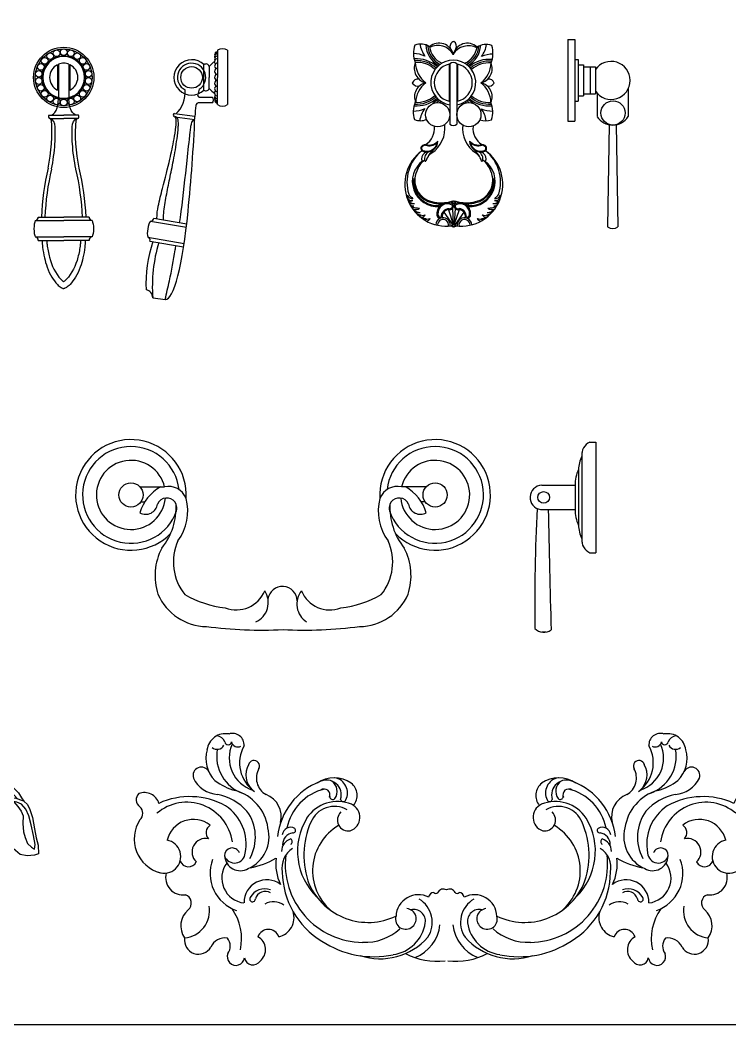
# Model space of a CAD drawing. Header units: millimetres. Extents: x -159347 to -158123, y -76894 to -75818.
# Drawn here: x -158735.9 to -158530.6, y -76894.1 to -76603.4 of the extents above; entities that cross this region are included whole.
import ezdxf

# ---------------------------------------------------------------- set-up
doc = ezdxf.new("R2010")
doc.units = ezdxf.units.MM
doc.header["$LTSCALE"] = 2
doc.header["$MEASUREMENT"] = 0
doc.layers.get('0').update_dxf_attribs({"linetype": 'CONTINUOUS'})
doc.layers.add('7主线', color=7, linetype='CONTINUOUS')
doc.layers.add('9细线', color=9, linetype='CONTINUOUS')
doc.layers.add('标注', color=7, linetype='CONTINUOUS', lineweight=25)

# ---------------------------------------------------------------- blocks, each defined once
blk = doc.blocks.new('A$C0405594F')
at = {"color": 0}
for points in [[(0, 22.28), (0.07, 23.67), (0.86, 25.48), (1.68, 27.75), (1.81, 30.29), (2.41, 32.81), (2.97, 34.63), (4.66, 35.94), (5.87, 36.8), (7.06, 37.43), (7.86, 39.47), (9.57, 41.01), (11.72, 42.28), (13.85, 43.1), (15.96, 43.45), (18.5, 43.32), (20.56, 42.75), (22.35, 41.49), (23.44, 40.05), (24.5, 38.14), (25.09, 36.25), (25.7, 34.6), (26.93, 31.52), (28.37, 27.97), (29.86, 25.35), (33.1, 20.78), (37.06, 16.63), (42.46, 13.34), (47.68, 11.28), (53.15, 9.37), (55.45, 9.02), (58.23, 8.88), (61.47, 8.71), (65.19, 8.97), (68.69, 9.25), (72.81, 10.25), (78.47, 12.04), (83.96, 14.99), (88.53, 18), (92.46, 22.19), (95.71, 26.66), (98.33, 32.31), (99.91, 35.94), (100.66, 37.05), (101.87, 37.92), (103.1, 39.24), (104.82, 41.01), (107.67, 42.25), (110.49, 43.03), (112.79, 42.67), (114.62, 42.11), (116.42, 41.09), (118.19, 39.38), (119.04, 37.94), (119.69, 36.98), (120.8, 36), (121.42, 34.58), (122.22, 32.22), (122.75, 28.95), (123.31, 26.37), (123.89, 24.25), (123.99, 21.7), (122.81, 21.3), (120.71, 21.18), (118.64, 21.52), (116.65, 23.24), (116.02, 24.67), (113.87, 23.39), (111.3, 23.06), (108.76, 23.19), (105.55, 24.06), (103.77, 25.54), (103.13, 26.5), (102.29, 28.17), (100.96, 24.99), (97.61, 18.68), (94.38, 14.45), (90.44, 10.25), (86.34, 7.23), (81.79, 4.45), (75.86, 1.98), (70.46, 0.88), (64.98, 0.41), (59.62, 0), (53.86, 0.77), (49.05, 1.94), (43.82, 4.07), (40.45, 6.03), (34.64, 10.27), (30.45, 14.43), (26.72, 18.56), (24.37, 22.39), (23.39, 25.92), (21.47, 24.63), (18.85, 23.38), (15.36, 23.1), (12.12, 23.27), (9.64, 24.79), (8.05, 25.33), (7.96, 23.72), (6.94, 21.92), (4.81, 21.1), (2.92, 20.51), (0.62, 20.86), (0, 22.28)], [(8.09, 37.9), (9.32, 39.6), (11.45, 41.42), (13.34, 42.12), (16.53, 42.48), (18.28, 42.12), (19.67, 41.7), (21.72, 40.44), (22.53, 39.17), (23.35, 37.98)], [(103.78, 38.05), (104.72, 39.23), (106.01, 40.31), (108.01, 41.35), (109.97, 41.77), (111.38, 41.79), (113.31, 41.51), (115.53, 40.16), (117.04, 38.58), (117.79, 37.75)], [(7.28, 37.68), (8.26, 37.8), (8.51, 37.52), (9.04, 37.5), (9.24, 38.1), (9.79, 38.43), (10.41, 38.39), (10.66, 38.12), (10.72, 37.58), (11.32, 37.38)], [(21.53, 36.93), (21.47, 37.46), (21.33, 38), (20.53, 37.95), (19.98, 37.54), (20, 36.3), (19.94, 35.07), (20.07, 34.19), (20.77, 34.06), (21.39, 34.21)], [(100.66, 37.05), (101.79, 37.18), (102.86, 37.39), (103.23, 37.63), (103.69, 37.96), (104.48, 37.92), (104.91, 37.81), (104.89, 37.37), (105.33, 37.35), (106.12, 37.22), (106.47, 37.2)], [(119.69, 36.98), (117.18, 37.81), (115.78, 37.65), (114.89, 38.39), (113.27, 38.48)], [(7.59, 36.87), (7.18, 35.74), (6.35, 34.99), (5.68, 33.97), (5.22, 32.06), (5.02, 29.87), (4.41, 26.64), (3.26, 24.85), (2.31, 23.58), (1.15, 23.38), (1.93, 24.74), (2.8, 26.28), (2.93, 28.74), (3.22, 30.93), (3.77, 32.93), (4.28, 34.22), (5.31, 35.31), (6.23, 36.15), (7.51, 36.96)], [(8.05, 25.39), (8.15, 27.24), (8.09, 29.44), (8.11, 31.55), (7.93, 33.24), (8.41, 34.01), (8.7, 34.43), (8.88, 34.42), (9.12, 34.06), (10.08, 33.83), (10.37, 34.34), (10.76, 34.94), (11.19, 34.83)], [(9.03, 37.32), (8.79, 34.43)], [(10.63, 37.59), (10.57, 34.86)], [(18.89, 36.98), (19.95, 37.01)], [(24.73, 37.38), (23.95, 37.6), (22.72, 37.66), (21.99, 37.26), (21.62, 36.84), (21.59, 34.55), (22.02, 34.35), (22.06, 33.55), (22.32, 31.69), (22.79, 28.94), (23.42, 25.82)], [(106.33, 34.48), (105.89, 34.5), (104.74, 34.56), (104.53, 33.95), (103.73, 33.73), (103.12, 33.94), (103.06, 34.38), (103.01, 35.18), (103.12, 37.29)], [(104.98, 37.37), (104.83, 34.55)], [(115.78, 37.65), (115.79, 36.71), (115.75, 35.92), (115.7, 34.87), (115.86, 34.26)], [(116.85, 36.74), (117.93, 35.37), (118.92, 34.08), (119.47, 32.73), (119.44, 30.53), (119.58, 28.06), (120.11, 26.44), (120.81, 24.73), (121.9, 23.62), (122.84, 23.04), (123, 24.44), (122.52, 27.02), (121.8, 30.14), (121.14, 32.73), (120.27, 34.63), (119.03, 36.1), (117.65, 36.7), (116.77, 36.84)], [(18.77, 34.7), (20, 34.63)], [(102.9, 34.74), (102.37, 34.77), (102.32, 33.72), (102.3, 31.78), (102.36, 29.49), (102.29, 28.17)], [(116.02, 24.67), (115.93, 27.22), (116.07, 29.99), (116.19, 32.3), (116.02, 33.47), (115.6, 34.19), (114.89, 33.99), (113.95, 33.81)], [(8.32, 30.49), (9.03, 28.86), (10.95, 26.83), (13.21, 26.27), (16.9, 25.9), (19.05, 26.58), (21.49, 27.68), (22.51, 28.69)], [(102.54, 29.21), (103.64, 27.43), (104.87, 26.47), (106.38, 25.51), (107.89, 25.1), (109.95, 24.69), (112.28, 24.83), (113.93, 25.1), (115.57, 25.92)]]:
    blk.add_lwpolyline(points, dxfattribs=at)
for centre, radius in [((15.1, 35.85), 3.89), ((110.35, 35.85), 3.94)]:
    blk.add_circle(centre, radius, dxfattribs=at)
blk = doc.blocks.new('A$C3DFF7712')
for centre, radius, start, end in [((103.4, 241.3), 21.1, 79.6071, 172.1554), ((111.5, 249.6), 13.1, 355.5567, 108.7662), ((596.6, 249.6), 13.1, 71.2338, 184.4433), ((604.6, 241.3), 21.1, 7.8446, 100.3929), ((92.3, 249), 11.2, 20.8129, 81.5467), ((106.5, 253.6), 3.78, 188.5297, 351.4703), ((117.2, 254.4), 7.1, 191.2721, 300.1533), ((590.9, 254.4), 7.1, 239.8467, 348.7279), ((601.6, 253.6), 3.78, 188.5297, 351.4703), ((615.8, 249), 11.2, 98.4533, 159.1871), ((117.2, 234.4), 36, 164.237, 224.5483), ((94.2, 253.1), 8.45, 227.3864, 332.9486), ((138.1, 236.7), 44.6, 169.7626, 250.8156), ((146, 234.8), 38.3, 155.6903, 252.0265), ((159.3, 229.3), 39.8, 150.9787, 234.6497), ((548.8, 229.3), 39.8, 305.3503, 29.0213), ((562, 234.8), 38.3, 287.9735, 24.3097), ((569.9, 236.7), 44.6, 289.1844, 10.2374), ((613.8, 253.1), 8.45, 207.0514, 312.6136), ((590.8, 234.4), 36, 315.4517, 15.763), ((135.7, 225.8), 6.26, 333.4322, 167.2893), ((572.3, 225.8), 6.26, 12.7107, 206.5678), ((76.1, 215), 9.45, 25.765, 197.62), ((149.3, 215.6), 22.8, 149.612, 228.5891), ((160.2, 212.2), 21.7, 150.2499, 240.2826), ((547.8, 212.2), 21.7, 299.7174, 29.7501), ((558.7, 215.6), 22.8, 311.4109, 30.388), ((631.9, 215), 9.45, 342.38, 154.235), ((97, 226.5), 33.2, 205.6538, 265.7757), ((132.4, 264), 68.4, 233.3122, 254.9499), ((238.2, 137), 76.3, 111.2075, 173.3841), ((226.7, 178.7), 33.6, 54.8936, 125.1064), ((217.9, 192.9), 16.9, 342.5714, 115.5382), ((215.8, 197.1), 14.3, 324.6937, 54.115), ((224.7, 195.4), 17.1, 332.307, 80.6761), ((234.9, 192.3), 17.8, 320.8358, 51.4771), ((473.1, 192.3), 17.8, 128.5229, 219.1642), ((481.3, 178.7), 33.6, 54.8936, 125.1064), ((483.4, 195.4), 17.1, 99.3239, 207.693), ((490.1, 192.9), 16.9, 64.4618, 197.4286), ((492.2, 197.1), 14.3, 125.885, 215.3063), ((469.8, 137), 76.3, 6.6159, 68.7925), ((575.6, 264), 68.4, 285.0501, 306.6878), ((611, 226.5), 33.2, 274.2243, 334.3462), ((11.2, 187.4), 9.13, 129.9189, 238.2589), ((11.6, 178.5), 17.1, 16.6308, 111.4649), ((100.6, 148.4), 51.5, 8.008, 74.1665), ((229, 144.3), 56.9, 103.634, 168.9549), ((215.5, 193.2), 6.45, 332.9215, 128.1787), ((492.5, 193.2), 6.45, 51.8213, 207.0785), ((479.1, 144.3), 56.9, 11.0451, 76.366), ((607.4, 148.4), 51.5, 105.8335, 171.992), ((696.4, 178.5), 17.1, 68.5351, 163.3692), ((696.8, 187.4), 9.13, 301.7411, 50.0811), ((59.6, 132.4), 52.2, 8.1981, 130.4598), ((63, 106.6), 84.4, 61.2479, 114.5133), ((83.1, 134.3), 60.2, 41.9671, 78.9763), ((140, 168.2), 26.8, 346.0389, 69.3896), ((230.5, 143.6), 41.9, 67.6107, 146.7045), ((225.1, 191.3), 3.44, 183.1841, 313.8954), ((237, 188.3), 2.97, 188.8979, 342.3118), ((477.5, 143.6), 41.9, 33.2955, 112.3893), ((471, 188.3), 2.97, 197.6882, 351.1021), ((483, 191.3), 3.44, 226.1046, 356.8159), ((568, 168.2), 26.8, 110.6104, 193.9611), ((625, 134.3), 60.2, 101.0237, 138.0329), ((648.4, 132.4), 52.2, 49.5402, 171.8019), ((645, 106.6), 84.4, 65.4867, 118.7521), ((-0.5, 172.1), 10.2, 312.9516, 47.0484), ((74.7, 137.1), 52.2, 348.8918, 56.3719), ((87.1, 145.1), 50.3, 331.3732, 35.8755), ((226.9, 151.1), 28.8, 60.1024, 157.6785), ((242.9, 164.6), 12.5, 133.9813, 279.1856), ((239.7, 167.6), 16.2, 288.6921, 65.2095), ((468.4, 167.6), 16.2, 114.7905, 251.3079), ((465.2, 164.6), 12.5, 260.8144, 46.0187), ((481.2, 151.1), 28.8, 22.3215, 119.8976), ((620.9, 145.1), 50.3, 144.1245, 208.6268), ((633.3, 137.1), 52.2, 123.6281, 191.1082), ((708.6, 172.1), 10.2, 132.9516, 227.0484), ((39.6, 143), 39.6, 146.8063, 255.169), ((67.2, 134.4), 30.8, 52.1717, 166.6364), ((257.3, 129.1), 72.2, 148.8187, 225.9586), ((284.8, 124.7), 92.5, 156.1844, 201.0855), ((450.7, 129.1), 72.2, 314.0414, 31.1813), ((423.2, 124.7), 92.5, 338.9145, 23.8156), ((640.8, 134.4), 30.8, 13.3636, 127.8283), ((668.4, 143), 39.6, 284.831, 33.1937), ((91.8, 150.1), 10.3, 123.5049, 221.4158), ((113.5, 145.6), 39.4, 293.4709, 14.7189), ((177.3, 146.6), 9.63, 60.2048, 172.6924), ((182, 136.4), 13.8, 99.7125, 179.4748), ((180.1, 152.8), 2.87, 260.6773, 47.9354), ((261.4, 107), 59.2, 120.1822, 229.9479), ((446.6, 107), 59.2, 310.0521, 59.8178), ((527.9, 152.8), 2.87, 132.0646, 279.3227), ((530.8, 146.6), 9.63, 7.3076, 119.7952), ((526, 136.4), 13.8, 0.5252, 80.2875), ((594.5, 145.6), 39.4, 165.2811, 246.5291), ((616.2, 150.1), 10.3, 318.5842, 56.4951), ((33.8, 123), 18.9, 250.4554, 79.7468), ((80.9, 128.2), 15.4, 78.0801, 227.1608), ((181.2, 129.4), 14.1, 105.119, 182.1113), ((175.4, 140), 3.71, 305.4446, 54.5554), ((532.7, 140), 3.71, 125.4446, 234.5554), ((526.9, 129.4), 14.1, 357.8887, 74.881), ((627.2, 128.2), 15.4, 312.8392, 101.9199), ((674.2, 123), 18.9, 100.2532, 289.5446), ((111.1, 124.1), 8.68, 21.4086, 182.1377), ((113.8, 127.8), 12.1, 199.6521, 356.3918), ((193.6, 110.2), 26.2, 122.2073, 190.5694), ((514.4, 110.2), 26.2, 349.4306, 57.7927), ((594.2, 127.8), 12.1, 183.6082, 340.3479), ((596.9, 124.1), 8.68, 357.8623, 158.5914), ((61.5, 121.5), 10, 200.0261, 332.9252), ((130.7, 104), 44.7, 159.2743, 250.7948), ((127.7, 98.7), 28.4, 143.4642, 263.4244), ((120.2, 124.7), 17.7, 183.0156, 300.6461), ((117.5, 193.1), 83.8, 279.5044, 301.039), ((215.4, 115.1), 55, 173.5122, 205.4273), ((260, 114.6), 88.8, 173.4755, 269.252), ((448, 114.6), 88.8, 270.748, 6.5245), ((492.7, 115.1), 55, 334.5727, 6.4878), ((590.5, 193.1), 83.8, 238.961, 260.4956), ((587.8, 124.7), 17.7, 239.3539, 356.9844), ((580.3, 98.7), 28.4, 276.5756, 36.5358), ((577.4, 104), 44.7, 289.2052, 20.7257), ((646.5, 121.5), 10, 207.0748, 339.9739), ((55.4, 99.3), 19.8, 165.4834, 278.0902), ((260.9, 106.7), 93, 180.8442, 238.6852), ((447.1, 106.7), 93, 301.3148, 359.1558), ((652.7, 99.3), 19.8, 261.9098, 14.5166), ((150.3, 70.9), 25.8, 53.1582, 180.7223), ((265.3, 121.7), 73.3, 204.3558, 295.3984), ((442.7, 121.7), 73.3, 244.6016, 335.6442), ((557.8, 70.9), 25.8, 359.2777, 126.8418), ((148.1, 67.1), 19.3, 70.5831, 150.4893), ((148.6, 72.1), 11.5, 58.9428, 165.5231), ((322.3, 54.3), 25.5, 62.8831, 177.4283), ((339.8, 76.3), 5.99, 91.0431, 173.1864), ((342, 83.6), 2.55, 209.3927, 330.6073), ((350.4, 79.5), 6.79, 57.4189, 155.5854), ((357.7, 79.5), 6.79, 24.4146, 122.5811), ((366.1, 83.6), 2.55, 209.3927, 330.6073), ((368.2, 76.3), 5.99, 6.8136, 88.9569), ((385.8, 54.3), 25.5, 2.5717, 117.1169), ((559.9, 67.1), 19.3, 29.5107, 109.4169), ((559.4, 72.1), 11.5, 14.4769, 121.0572), ((55, 70.5), 9.76, 308.2732, 71.4739), ((134.2, 75), 3.26, 150.5689, 359.9928), ((157.9, 52), 19.8, 53.5762, 119.6962), ((307.4, 48.5), 30.6, 326.4279, 59.2734), ((400.6, 48.5), 30.6, 120.7266, 213.5721), ((550.1, 52), 19.8, 60.3038, 126.4238), ((573.9, 75), 3.26, 180.0072, 29.4311), ((653, 70.5), 9.76, 108.5261, 231.7268), ((76.9, 44.5), 24.1, 130.9101, 214.6663), ((54.7, 61.4), 30.6, 274.4352, 10.2976), ((63.7, 30), 58.1, 347.2555, 35.6873), ((158.9, 53.9), 22.3, 282.9433, 17.4667), ((308.1, 52.5), 11.6, 310.6852, 84.3502), ((317.1, 49.9), 13.1, 351.4458, 104.6023), ((391, 49.9), 13.1, 75.3977, 188.5542), ((400, 52.5), 11.6, 95.6498, 229.3148), ((549.1, 53.9), 22.3, 162.5333, 257.0567), ((644.4, 30), 58.1, 144.3127, 192.7445), ((653.4, 61.4), 30.6, 169.7024, 265.5648), ((631.1, 44.5), 24.1, 325.3337, 49.0899), ((287.9, 54.1), 42.6, 277.5529, 351.7015), ((307.8, 52.2), 11.5, 163.5296, 312.6279), ((301.8, 50.5), 45.1, 291.6392, 354.0319), ((406.2, 50.5), 45.1, 185.9681, 248.3608), ((420.1, 54.1), 42.6, 188.2985, 262.4471), ((400.2, 52.2), 11.5, 227.3721, 16.4704), ((152.1, 27.8), 12.6, 20.0237, 159.9763), ((261.6, 84.8), 59, 267.3911, 312.2376), ((446.5, 84.8), 59, 227.7624, 272.6089), ((556, 27.8), 12.6, 20.0237, 159.9763), ((72.9, 28.4), 16, 171.3902, 330.4998), ((102.9, 13.3), 17.6, 80.8074, 155.8517), ((94.8, 21.6), 14.1, 323.0916, 39.7325), ((132.1, 17.5), 16.8, 309.4512, 60.946), ((271.4, 115.8), 106.3, 236.4148, 282.0253), ((278.8, 79.6), 72.4, 251.8341, 318.4078), ((429.3, 79.6), 72.4, 221.5922, 288.1659), ((436.7, 115.8), 106.3, 257.9747, 303.5852), ((576, 17.5), 16.8, 119.054, 230.5488), ((613.2, 21.6), 14.1, 140.2675, 216.9084), ((605.1, 13.3), 17.6, 24.1483, 99.1926), ((635.1, 28.4), 16, 209.5002, 8.6098), ((115.4, 9.6), 9.9, 158.7503, 351.6789), ((343.4, 80.7), 76.4, 242.1231, 276.8337), ((364.6, 80.7), 76.4, 263.1663, 297.8769), ((592.7, 9.6), 9.9, 188.3211, 21.2497), ((134.6, 9.8), 9.63, 189.8414, 327.1073), ((573.4, 9.8), 9.63, 212.8927, 350.1586)]:
    blk.add_arc(centre, radius, start, end)
blk = doc.blocks.new('A$C11142280')
at = {"xscale": 0.2551465728338371, "yscale": 0.2551465728338371, "zscale": 0.2551465728338371}
blk.add_blockref('A$C3DFF7712', (0, 0.08), dxfattribs=at)

msp = doc.modelspace()

# ---------------------------------------------------------------- linework, layer by layer
at = {"color": 0, "lineweight": 25, "ltscale": 0.3}
for p, q in [((-158678.78, -76612.18), (-158678.78, -76612.61)), ((-158678.78, -76612.18), (-158678.78, -76612.61)), ((-158678.78, -76612.61), (-158678.78, -76620.02)), ((-158678.78, -76614.35), (-158678.78, -76614.58)), ((-158678.78, -76614.35), (-158678.78, -76614.58)), ((-158725.11, -76616.35), (-158725.11, -76623.69)), ((-158724.83, -76616.23), (-158724.83, -76626.43)), ((-158721.79, -76616.23), (-158721.79, -76626.43)), ((-158721.79, -76616.23), (-158721.79, -76626.43)), ((-158721.51, -76616.35), (-158721.51, -76623.69)), ((-158682.74, -76623.71), (-158682.74, -76616.34)), ((-158681.18, -76616.85), (-158681.18, -76620.02)), ((-158681.18, -76623.2), (-158681.18, -76620.02)), ((-158678.78, -76627.44), (-158678.78, -76620.02)), ((-158680.24, -76627.34), (-158684.11, -76627.34)), ((-158680.24, -76625.79), (-158684, -76625.79)), ((-158678.78, -76625.69), (-158678.78, -76625.46)), ((-158678.78, -76625.69), (-158678.78, -76625.46)), ((-158678.78, -76627.87), (-158678.78, -76627.44)), ((-158678.78, -76627.87), (-158678.78, -76627.44)), ((-158727.57, -76630.98), (-158723.31, -76630.98)), ((-158727.26, -76631.94), (-158723.31, -76631.94)), ((-158719.05, -76630.98), (-158723.31, -76630.98)), ((-158719.36, -76631.94), (-158723.31, -76631.94)), ((-158691.27, -76630.43), (-158685.34, -76631.2)), ((-158691.19, -76631.41), (-158685.38, -76632.16)), ((-158731.53, -76661.44), (-158723.31, -76661.44)), ((-158730.7, -76660.42), (-158723.31, -76660.42)), ((-158715.92, -76660.42), (-158723.31, -76660.42)), ((-158715.09, -76661.44), (-158723.31, -76661.44)), ((-158698.21, -76661.58), (-158687.82, -76663.36)), ((-158697.22, -76660.72), (-158687.7, -76662.36)), ((-158731.53, -76666.16), (-158723.31, -76666.16)), ((-158730.7, -76667.17), (-158723.31, -76667.17)), ((-158715.09, -76666.16), (-158723.31, -76666.16)), ((-158715.92, -76667.17), (-158723.31, -76667.17)), ((-158699.01, -76666.23), (-158688.45, -76668.05)), ((-158698.37, -76667.37), (-158688.6, -76669.05)), ((-158697.56, -76683.78), (-158693.81, -76684.27))]:
    msp.add_line(p, q, dxfattribs=at)
at = {"color": 0}
msp.add_line((-158675.95, -76612.18), (-158675.95, -76627.87), dxfattribs=at)
at = {"color": 0, "lineweight": 25, "ltscale": 0.3}
for centre, radius in [((-158723.31, -76620.02), 8.72), ((-158723.31, -76620.02), 8.24), ((-158727.24, -76613.9), 0.968), ((-158725.36, -76613.04), 0.968), ((-158723.31, -76612.75), 0.968), ((-158721.26, -76613.04), 0.968), ((-158719.38, -76613.9), 0.968), ((-158728.81, -76615.26), 0.968), ((-158723.31, -76620.02), 6.31), ((-158723.31, -76620.02), 6.31), ((-158723.31, -76620.02), 6.31), ((-158723.31, -76620.02), 6.31), ((-158723.31, -76620.02), 6.31), ((-158723.31, -76620.02), 6.31), ((-158723.31, -76620.02), 6.31), ((-158723.31, -76620.02), 6.31), ((-158723.31, -76620.02), 6.31), ((-158723.31, -76620.02), 6.31), ((-158717.81, -76615.26), 0.968), ((-158730.51, -76618.99), 0.968), ((-158729.93, -76617), 0.968), ((-158716.69, -76617), 0.968), ((-158716.11, -76618.99), 0.968), ((-158686.3, -76620.02), 3.13), ((-158730.51, -76621.06), 0.968), ((-158716.11, -76621.06), 0.968), ((-158729.93, -76623.04), 0.968), ((-158728.81, -76624.79), 0.968), ((-158717.81, -76624.79), 0.968), ((-158716.69, -76623.04), 0.968), ((-158727.24, -76626.14), 0.968), ((-158725.36, -76627), 0.968), ((-158723.31, -76627.3), 0.968), ((-158721.26, -76627), 0.968), ((-158719.38, -76626.14), 0.968)]:
    msp.add_circle(centre, radius, dxfattribs=at)
for centre, radius, start, end in [((-158678.78, -76613.48), 0.871, 90, 190.4081), ((-158678.78, -76613.48), 0.871, 90, 190.4081), ((-158678.78, -76613.79), 0.871, 90, 190.2034), ((-158677.37, -76614.08), 2.37, 53.4146, 126.5854), ((-158723.31, -76620.02), 6.04, 90.2854, 270), ((-158723.31, -76620.02), 6.04, 270, 89.7146), ((-158686.3, -76620.02), 5.12, 46.002, 313.998), ((-158677.24, -76619.7), 4.87, 119.7099, 144.021), ((-158678.78, -76614.1), 0.871, 90, 200.1405), ((-158678.78, -76614.7), 0.871, 90, 207.8239), ((-158678.78, -76615.51), 0.871, 90, 224.6131), ((-158678.78, -76616.74), 0.871, 90, 242.3249), ((-158723.31, -76620.02), 4.09, 116.1037, 243.8963), ((-158723.31, -76620.02), 4.09, 90, 111.8786), ((-158723.31, -76620.02), 4.09, 68.1214, 90), ((-158723.31, -76620.02), 4.09, 296.1037, 63.8963), ((-158686.3, -76620.02), 4.09, 302.837, 242.2566), ((-158682.14, -76617.14), 1, 17.03, 126.8066), ((-158678.78, -76618.28), 0.871, 90, 270), ((-158678.78, -76620.02), 0.871, 90, 180), ((-158678.78, -76620.02), 0.871, 180, 270), ((-158678.78, -76621.76), 0.871, 90, 270), ((-158682.14, -76622.9), 1, 233.1934, 342.97), ((-158677.24, -76620.34), 4.87, 215.979, 240.2901), ((-158678.78, -76623.31), 0.871, 117.6751, 270), ((-158678.78, -76624.53), 0.871, 135.3869, 270), ((-158684.11, -76628.32), 0.979, 89.9882, 170.3619), ((-158683.91, -76625.14), 0.65, 177.0213, 277.9507), ((-158678.78, -76625.34), 0.871, 152.1761, 270), ((-158678.78, -76625.94), 0.871, 159.8595, 270), ((-158678.78, -76626.25), 0.871, 169.7966, 270), ((-158678.78, -76626.57), 0.871, 169.5919, 270), ((-158678.78, -76626.57), 0.871, 169.5919, 270), ((-158677.37, -76625.96), 2.37, 233.4146, 306.5854), ((-158727.2, -76631.39), 0.553, 132.6471, 262.5025), ((-158727.38, -76632.42), 0.5, 6.1049, 76.8245), ((-158719.24, -76632.42), 0.5, 103.1755, 173.8951), ((-158719.42, -76631.39), 0.553, 277.4975, 47.3529), ((-158691.09, -76630.91), 0.51, 110.286, 257.6754), ((-159155.54, -76611.06), 470.63, 354.1789, 357.5266), ((-158651.62, -76664.08), 78.24, 166.8593, 177.3244), ((-158651.62, -76664.08), 77.23, 166.8593, 177.3244), ((-158795, -76664.08), 77.23, 2.6756, 13.1407), ((-158795, -76664.08), 78.24, 2.6756, 13.1407), ((-158731.62, -76660.53), 0.927, 282.1114, 6.7507), ((-158715, -76660.53), 0.927, 173.2493, 257.8886), ((-158698.15, -76660.67), 0.927, 272.3569, 356.9962), ((-158731.62, -76667.06), 0.927, 353.2493, 77.8886), ((-158715, -76667.06), 0.927, 102.1114, 186.7507), ((-158659.76, -76679.92), 39.74, 161.8073, 182.2526), ((-158699.26, -76667.11), 0.927, 343.4948, 68.1341), ((-158652.85, -76680.52), 44.82, 163.5274, 184.1816), ((-158699.75, -76683.67), 2.2, 356.9168, 82.5268)]:
    msp.add_arc(centre, radius, start, end, dxfattribs=at)
for centre, major_axis, ratio, start_param, end_param in [((-158691.85, -76625.7), (1.44, 5.48), 0.62097, 3.834187, 5.255292), ((-158683.74, -76631.46), (-0.48, -9.03), 0.178479, 3.633147, 3.942347), ((-158727.41, -76625.97), (0.25, -5.01), 0.511708, 0, 1.490134), ((-158680.24, -76626.57), (0, 0.779), 0.321064, 3.141593, 6.283185), ((-158683.74, -76631.46), (0.48, 9.03), 0.178479, 1.206332, 1.570796), ((-158731.85, -76640.53), (1.62, 16.16), 0.299789, 4.378034, 5.271231), ((-158727.12, -76634.11), (-0.32, 2.19), 0.6038, 4.51186, 6.045425), ((-158691.81, -76652.87), (-2.02, -31.4), 0.156335, 6.260358, 7.674214), ((-158731.13, -76663.8), (0, 2.74), 0.28861, 0.531043, 2.61055), ((-158698.22, -76663.97), (0.46, 2.7), 0.28861, 0.531043, 2.61055)]:
    msp.add_ellipse(centre, major_axis=major_axis, ratio=ratio, start_param=start_param, end_param=end_param, dxfattribs=at)
at = {"color": 0, "lineweight": 25, "ltscale": 0.3, "extrusion": (0, 0, -1)}
for centre, major_axis, ratio, start_param, end_param in [((-158719.21, -76625.97), (-0.25, -5.01), 0.511708, 0, 1.490134), ((-158719.5, -76634.11), (0.32, 2.19), 0.6038, 4.51186, 6.045425), ((-158714.77, -76640.53), (-1.62, 16.16), 0.299789, 4.378034, 5.271231), ((-158715.49, -76663.8), (0, 2.74), 0.28861, 0.531043, 2.61055)]:
    msp.add_ellipse(centre, major_axis=major_axis, ratio=ratio, start_param=start_param, end_param=end_param, dxfattribs=at)
at = {"color": 0, "lineweight": 25, "ltscale": 0.3}
for points, knots in [([(-158696.38, -76660.87), (-158696.31, -76659.38), (-158695.91, -76656.62), (-158694.33, -76650.74), (-158692.71, -76644.27), (-158691.54, -76638.88), (-158690.86, -76634.89), (-158690.73, -76632.87), (-158690.78, -76632.16), (-158690.84, -76631.82), (-158690.92, -76631.6), (-158691.06, -76631.48), (-158691.15, -76631.43), (-158691.19, -76631.41)], [0, 0, 0, 0, 0.118692, 0.316864, 0.6665, 0.920154, 1.058935, 1.133282, 1.156429, 1.165994, 1.176508, 1.181993, 1.187911, 1.187911, 1.187911, 1.187911]), ([(-158726.82, -76646.49), (-158726.34, -76644.17), (-158726, -76641.66), (-158725.73, -76637.51), (-158725.71, -76635.85), (-158725.76, -76634.29)], [4.3780345, 4.3780345, 4.3780345, 4.3780345, 4.829112, 4.829112, 5.1362995, 5.1362995, 5.1362995, 5.1362995]), ([(-158719.8, -76646.49), (-158720.28, -76644.17), (-158720.62, -76641.66), (-158720.89, -76637.51), (-158720.91, -76635.85), (-158720.86, -76634.29)], [4.3780345, 4.3780345, 4.3780345, 4.3780345, 4.829112, 4.829112, 5.1362995, 5.1362995, 5.1362995, 5.1362995]), ([(-158689.76, -76662), (-158689.61, -76660.96), (-158688.78, -76655.11), (-158687.85, -76646.13), (-158686.95, -76638), (-158686.57, -76634.72), (-158686.5, -76634.17)], [0.901991, 0.901991, 0.901991, 0.901991, 1.028338, 1.603719, 1.928952, 1.99398, 1.99398, 1.99398, 1.99398]), ([(-158729.57, -76667.17), (-158729.55, -76667.83), (-158729.4, -76669.54), (-158728.97, -76672.15), (-158728.11, -76675.08), (-158726.92, -76677.72), (-158725.46, -76679.67), (-158724.32, -76680.72), (-158723.81, -76680.99), (-158723.51, -76681.06), (-158723.31, -76681.07)], [0.174716, 0.174716, 0.174716, 0.174716, 0.353222, 0.640336, 0.893526, 1.18383, 1.421129, 1.553705, 1.597053, 1.612226, 1.612226, 1.612226, 1.612226]), ([(-158728.21, -76667.17), (-158728.19, -76667.62), (-158728.15, -76668.02), (-158727.97, -76669.61), (-158727.75, -76670.85), (-158726.78, -76674.45), (-158725.74, -76676.77), (-158723.92, -76678.63), (-158723.71, -76678.82), (-158723.43, -76679.04), (-158723.33, -76679.09), (-158723.32, -76679.1), (-158723.33, -76679.1), (-158723.31, -76679.11)], [0.26397, 0.26397, 0.26397, 0.26397, 0.357989, 0.357989, 0.715978, 0.715978, 1.431957, 1.431957, 1.522648, 1.522648, 1.58033, 1.58033, 1.604499, 1.604499, 1.604499, 1.604499]), ([(-158717.05, -76667.17), (-158717.07, -76667.83), (-158717.22, -76669.54), (-158717.65, -76672.15), (-158718.51, -76675.08), (-158719.7, -76677.72), (-158721.16, -76679.67), (-158722.3, -76680.72), (-158722.81, -76680.99), (-158723.11, -76681.06), (-158723.31, -76681.07)], [0.174716, 0.174716, 0.174716, 0.174716, 0.353222, 0.640336, 0.893526, 1.18383, 1.421129, 1.553705, 1.597053, 1.612226, 1.612226, 1.612226, 1.612226]), ([(-158718.41, -76667.17), (-158718.43, -76667.62), (-158718.46, -76668.02), (-158718.65, -76669.61), (-158718.87, -76670.85), (-158719.84, -76674.45), (-158720.88, -76676.77), (-158722.7, -76678.63), (-158722.9, -76678.82), (-158723.19, -76679.04), (-158723.29, -76679.09), (-158723.3, -76679.1), (-158723.29, -76679.1), (-158723.31, -76679.11)], [0.26397, 0.26397, 0.26397, 0.26397, 0.357989, 0.357989, 0.715978, 0.715978, 1.431957, 1.431957, 1.522648, 1.522648, 1.58033, 1.58033, 1.604499, 1.604499, 1.604499, 1.604499]), ([(-158693.95, -76684.25), (-158693.56, -76682.47), (-158692.36, -76677.58), (-158691.46, -76672.46), (-158690.89, -76669.09), (-158690.82, -76668.67)], [0, 0, 0, 0, 0.2146647, 0.5788538, 0.6305188, 0.6305188, 0.6305188, 0.6305188])]:
    msp.add_open_spline(points, degree=3, knots=knots, dxfattribs=at)
msp.add_spline([(-158694.46, -76661.2), (-158694.37, -76659.36), (-158693.63, -76654.34), (-158692.63, -76649.37), (-158691.58, -76644.08), (-158690.51, -76637.81), (-158690.15, -76634.27), (-158690.16, -76632.79), (-158690.22, -76632.32), (-158690.4, -76631.82), (-158690.61, -76631.58), (-158690.75, -76631.5), (-158690.84, -76631.46), (-158690.95, -76631.44), (-158691.01, -76631.43)], degree=3, dxfattribs=at)
msp.add_open_spline([(-158686.5, -76634.17), (-158686.35, -76633.44), (-158686.2, -76632.5), (-158685.39, -76632.16)], degree=3, dxfattribs=at)
at = {"layer": '7主线', "color": 0, "ltscale": 15}
for p, q in [((-158577.47, -76609.04), (-158575.47, -76609.04)), ((-158577.47, -76609.04), (-158577.47, -76632.73)), ((-158575.47, -76609.04), (-158575.47, -76632.73)), ((-158575.47, -76614.89), (-158574.47, -76614.89)), ((-158611.79, -76616.17), (-158611.79, -76626.91)), ((-158611.59, -76616.13), (-158611.59, -76633.57)), ((-158609.59, -76616.13), (-158609.59, -76633.57)), ((-158609.39, -76616.17), (-158609.39, -76626.91)), ((-158574.47, -76616.39), (-158572.97, -76616.39)), ((-158572.97, -76616.99), (-158569.47, -76616.99)), ((-158569.47, -76616.99), (-158569.47, -76624.79)), ((-158559.97, -76623.25), (-158559.97, -76631.37)), ((-158575.47, -76626.89), (-158574.47, -76626.89)), ((-158574.47, -76625.39), (-158572.97, -76625.39)), ((-158572.97, -76624.79), (-158569.47, -76624.79)), ((-158568.97, -76624.63), (-158568.97, -76631.38)), ((-158577.47, -76632.73), (-158575.47, -76632.73)), ((-158565.49, -76633.63), (-158565.98, -76663.29)), ((-158563.43, -76633.68), (-158562.97, -76663.27)), ((-158571.11, -76725.51), (-158569.38, -76725.51)), ((-158569.38, -76725.51), (-158569.38, -76757.51)), ((-158701.21, -76738.51), (-158694.12, -76738.51)), ((-158618.5, -76738.51), (-158625.59, -76738.51)), ((-158585, -76738.01), (-158575.38, -76738.01)), ((-158700.98, -76742.8), (-158699.84, -76742.8)), ((-158618.73, -76742.8), (-158619.87, -76742.8)), ((-158585.35, -76745.01), (-158575.38, -76745.01)), ((-158571.11, -76757.51), (-158569.38, -76757.51)), ((-158583.84, -76780.51), (-158584.99, -76780.51))]:
    msp.add_line(p, q, dxfattribs=at)
for centre, radius in [((-158615.09, -76630.82), 3.5), ((-158606.09, -76630.8), 3.5), ((-158564.37, -76630.31), 3.5), ((-158610.59, -76656.13), 0.433), ((-158610.32, -76656.13), 0.433), ((-158610.59, -76662.88), 0.433), ((-158610.32, -76662.88), 0.433), ((-158703.85, -76740.8), 3.5), ((-158615.85, -76740.8), 3.5), ((-158584.45, -76741.51), 1.68)]:
    msp.add_circle(centre, radius, dxfattribs=at)
for centre, radius, start, end in [((-158610.1, -76611.06), 1.46, 103.8736, 208.0966), ((-158611.27, -76611.03), 1.61, 333.3041, 59.5558), ((-158614.98, -76613), 7.13, 160.8153, 202.0571), ((-158620.07, -76615.06), 4.7, 56.4904, 110.445), ((-158614.71, -76614.26), 4.17, 10.803, 131.5236), ((-158611.5, -76610.38), 6.03, 187.2195, 246.8909), ((-158606.53, -76614.32), 4.17, 47.6888, 168.4094), ((-158609.69, -76610.39), 6.03, 293.2642, 351.9929), ((-158601.18, -76615.19), 4.7, 68.7674, 122.722), ((-158606.24, -76613.06), 7.13, 337.1554, 18.3971), ((-158617.46, -76617.31), 4.44, 158.3499, 255.7573), ((-158621.13, -76623.38), 7.72, 46.9716, 93.4394), ((-158610.59, -76621.54), 6.5, 278.8499, 261.1501), ((-158610.59, -76617.19), 1.45, 46.5534, 133.4466), ((-158600.24, -76623.52), 7.72, 85.773, 131.2845), ((-158603.59, -76617.47), 4.25, 283.0898, 22.8269), ((-158564.94, -76620.89), 5.5, 214.484, 145.516), ((-158610.59, -76621.54), 5.5, 102.6023, 257.3977), ((-158610.59, -76621.54), 5.5, 282.6023, 77.3977), ((-158620.85, -76622.21), 1.69, 78.808, 161.3706), ((-158620.87, -76620.68), 1.86, 212.1638, 285.5153), ((-158617.8, -76625.58), 4.03, 100.7781, 204.5926), ((-158603.38, -76625.58), 4.03, 335.4074, 79.2219), ((-158600.31, -76620.68), 1.86, 254.4847, 327.8362), ((-158600.33, -76622.21), 1.69, 18.6294, 101.192), ((-158615.05, -76629.96), 7.13, 157.4768, 198.7185), ((-158621.11, -76619.53), 7.72, 266.0944, 312.163), ((-158611.59, -76632.6), 6.03, 113.5706, 119.608), ((-158609.78, -76632.6), 6.03, 60.3238, 65.3414), ((-158600.23, -76619.55), 7.72, 228.6531, 273.7608), ((-158606.31, -76629.97), 7.13, 341.1367, 22.3785), ((-158620.13, -76627.85), 4.7, 249.0888, 292.6771), ((-158610.16, -76631.97), 1.5, 163.1813, 196.8187), ((-158614.77, -76628.7), 4.17, 318.4157, 319.6621), ((-158606.59, -76628.71), 4.17, 223.9354, 226.3725), ((-158601.23, -76627.88), 4.7, 249.0077, 290.7665), ((-158564.47, -76628.43), 5.38, 213.2957, 326.8443), ((-158621.72, -76634.68), 5.72, 303.5057, 4.7987), ((-158621.72, -76634.68), 8.72, 304.2297, 6.6374), ((-158610.59, -76632.51), 1.45, 226.5534, 313.4466), ((-158599.19, -76634.68), 8.72, 173.3626, 235.7703), ((-158599.19, -76634.68), 5.72, 175.2013, 236.4943), ((-158618.18, -76638.42), 3.14, 256.319, 359.2095), ((-158617.6, -76636.08), 3.51, 254.133, 317.1647), ((-158603.31, -76636.08), 3.51, 222.8353, 285.867), ((-158602.73, -76638.42), 3.14, 180.7905, 283.681), ((-158612.54, -76650.99), 12.08, 126.0256, 277.27), ((-158618.99, -76640.5), 0.973, 155.1992, 274.3331), ((-158618.61, -76641), 1.56, 68.7312, 144.2156), ((-158617.38, -76643.77), 2.43, 114.125, 178.1785), ((-158612.03, -76646.14), 6.73, 128.8707, 164.0111), ((-158608.32, -76652.54), 13.62, 128.5638, 134.6505), ((-158608.37, -76650.99), 12.08, 262.73, 53.9744), ((-158608.88, -76646.14), 6.73, 15.9889, 51.1293), ((-158612.59, -76652.54), 13.62, 45.3495, 51.4362), ((-158602.3, -76641), 1.56, 35.7844, 111.2688), ((-158603.53, -76643.77), 2.43, 1.8215, 65.875), ((-158601.92, -76640.5), 0.973, 265.6669, 24.8008), ((-158615.17, -76650.08), 7.28, 125.5712, 274.6359), ((-158614.67, -76649.33), 6.85, 127.7107, 161.4063), ((-158619.32, -76643.67), 0.493, 182.8055, 337.7034), ((-158618.59, -76644.07), 0.24, 214.4717, 293.5505), ((-158605.74, -76650.08), 7.28, 265.3641, 54.4288), ((-158602.32, -76644.07), 0.24, 246.4495, 325.5283), ((-158601.59, -76643.67), 0.493, 202.2966, 357.1945), ((-158606.24, -76649.33), 6.85, 18.5937, 52.2893), ((-158615.41, -76649.78), 6.33, 155.3673, 257.6848), ((-158605.5, -76649.78), 6.33, 282.3152, 24.6327), ((-158614.06, -76645.29), 11, 255.8004, 286.1106), ((-158612.26, -76659.34), 3.06, 58.245, 183.6978), ((-158617.13, -76655.42), 3.19, 319.3438, 344.1847), ((-158608.65, -76659.34), 3.06, 356.3022, 121.755), ((-158606.85, -76645.29), 11, 253.8894, 284.1996), ((-158603.78, -76655.42), 3.19, 195.8153, 220.6562), ((-158611.79, -76660.29), 2.02, 95.506, 187.5765), ((-158611.68, -76657.2), 1.13, 254.7285, 24.1088), ((-158609.23, -76657.2), 1.13, 155.8912, 285.2715), ((-158609.12, -76660.29), 2.02, 352.4235, 84.494), ((-158613.56, -76662.74), 2.11, 351.1062, 177.9415), ((-158614.35, -76659.75), 0.988, 167.5627, 304.6845), ((-158607.35, -76662.74), 2.11, 2.0585, 188.8938), ((-158606.56, -76659.75), 0.988, 235.3155, 12.4373), ((-158564.49, -76660.89), 2.83, 238.1528, 302.632), ((-158703.85, -76740.8), 16, 356.3507, 316.1016), ((-158615.85, -76740.8), 16, 223.8984, 183.6493), ((-158569.53, -76729.06), 3.88, 113.9713, 187.4662), ((-158565.45, -76733.68), 8.93, 152.6045, 178.9984), ((-158565.33, -76737.84), 10.05, 153.9547, 180.9978), ((-158689.17, -76749.47), 12.58, 119.3715, 163.9109), ((-158692.87, -76743.68), 5.32, 20.4728, 103.5757), ((-158626.84, -76743.68), 5.32, 76.4243, 159.5272), ((-158630.53, -76749.47), 12.58, 16.0891, 60.6285), ((-158584.87, -76741.53), 3.52, 92.1176, 262.2254), ((-158699.59, -76742.93), 3.48, 241.3923, 351.7053), ((-158693.46, -76744.61), 2.93, 335.8971, 156.308), ((-158709.69, -76744.38), 18.92, 321.3071, 3.0615), ((-158701.97, -76745.48), 14.55, 323.6505, 14.5603), ((-158617.74, -76745.48), 14.55, 165.4397, 216.3495), ((-158626.25, -76744.61), 2.93, 23.692, 204.1029), ((-158610.02, -76744.38), 18.92, 176.9385, 218.6929), ((-158620.11, -76742.93), 3.48, 188.2947, 298.6077), ((-158104.35, -76771.69), 482.7, 176.8001, 180.9189), ((-153643.47, -76647.74), 4940.6, 181.12816, 181.53217), ((-158565.33, -76745.19), 10.05, 179.0022, 206.0453), ((-158565.45, -76749.35), 8.93, 181.0016, 207.3955), ((-158676.63, -76760.25), 14.95, 155.6834, 218.9797), ((-158643.08, -76760.25), 14.95, 321.0203, 24.3166), ((-158569.53, -76753.97), 3.88, 172.5338, 246.0287), ((-158679.74, -76764.19), 17.15, 152.2702, 198.1958), ((-158639.97, -76764.19), 17.15, 341.8042, 27.7298), ((-158681.8, -76763.37), 15.51, 203.456, 269.2014), ((-158673.53, -76744.09), 29.5, 240.0632, 264.0757), ((-158673.34, -76765.17), 8.87, 248.6596, 337.6515), ((-158670.3, -76771.93), 6.18, 294.7217, 33.256), ((-158660.01, -76771.51), 4.23, 0.2947, 172.5388), ((-158649.65, -76772.38), 6.19, 141.733, 236.6782), ((-158646.37, -76765.29), 8.77, 201.806, 291.6727), ((-158646.18, -76744.09), 29.5, 275.9243, 299.9368), ((-158637.9, -76763.37), 15.51, 270.7986, 336.544), ((-158665.89, -76653.25), 126.66, 262.685, 272.7328), ((-158653.81, -76653.25), 126.66, 267.2672, 277.315), ((-158584.42, -76777.08), 3.48, 222.5244, 307.488)]:
    msp.add_arc(centre, radius, start, end, dxfattribs=at)
at = {"layer": '9细线', "color": 0, "ltscale": 15}
for p, q in [((-158574.47, -76614.89), (-158574.47, -76626.89)), ((-158572.97, -76616.39), (-158572.97, -76625.39)), ((-158570.97, -76616.99), (-158570.97, -76624.79)), ((-158613.36, -76659.04), (-158610.85, -76662.53)), ((-158611.98, -76658.29), (-158610.59, -76662.45)), ((-158610.82, -76657.93), (-158610.59, -76662.45)), ((-158610.09, -76657.93), (-158610.32, -76662.45)), ((-158608.93, -76658.29), (-158610.32, -76662.45)), ((-158607.55, -76659.04), (-158610.06, -76662.53)), ((-158573.38, -76728.56), (-158573.38, -76754.47)), ((-158573.38, -76728.56), (-158573.38, -76754.47)), ((-158574.38, -76733.47), (-158574.38, -76749.56)), ((-158575.38, -76737.66), (-158575.38, -76745.36))]:
    msp.add_line(p, q, dxfattribs=at)
for centre, radius, start, end in [((-158612.76, -76609.35), 7.53, 187.6819, 216.8569), ((-158611.5, -76610.38), 7.03, 181.9531, 241.9923), ((-158611.5, -76610.38), 6.53, 183.9804, 243.9726), ((-158615.03, -76615.79), 5.01, 29.4974, 118.7167), ((-158606.19, -76616.28), 5.37, 63.1224, 146.5711), ((-158609.69, -76610.39), 6.53, 296.1558, 355.232), ((-158609.69, -76610.39), 7.03, 298.1175, 357.2593), ((-158608.42, -76609.38), 7.53, 322.3555, 351.5305), ((-158622.39, -76622.35), 9.22, 66.9598, 88.2641), ((-158621.13, -76623.38), 8.72, 46.9716, 95.1308), ((-158621.13, -76623.38), 8.22, 46.9716, 94.4713), ((-158613.85, -76615.47), 7.74, 181.5229, 232.5844), ((-158600.24, -76623.52), 8.72, 84.0816, 131.1829), ((-158600.24, -76623.52), 8.22, 84.7411, 131.0963), ((-158607.27, -76615.6), 7.6, 307.6203, 358.2964), ((-158598.96, -76622.51), 9.22, 90.9483, 112.2526), ((-158614.45, -76627.31), 7.02, 125.8279, 179.5429), ((-158606.71, -76627.29), 6.99, 0.3204, 54.3089), ((-158621.11, -76619.53), 8.72, 264.4031, 311.8206), ((-158621.11, -76619.53), 8.22, 265.0625, 311.8466), ((-158611.59, -76632.6), 7.03, 118.1505, 135.2166), ((-158611.59, -76632.6), 6.53, 116.301, 126.2819), ((-158609.78, -76632.6), 6.53, 54.3935, 62.6362), ((-158609.78, -76632.6), 7.03, 46.8323, 60.8045), ((-158600.23, -76619.55), 8.72, 228.7787, 275.4522), ((-158600.23, -76619.55), 8.22, 228.8541, 274.7927), ((-158622.38, -76620.55), 9.22, 271.2697, 292.574), ((-158612.86, -76633.62), 7.53, 142.6769, 171.8519), ((-158598.96, -76620.57), 9.22, 247.2813, 268.5855), ((-158608.51, -76633.63), 7.53, 8.0033, 37.1783), ((-158611.59, -76632.6), 7.03, 170.9215, 177.5807), ((-158615.23, -76626.83), 5.24, 313.9087, 314.0161), ((-158609.78, -76632.6), 7.03, 2.2746, 5.3958), ((-158618.18, -76638.42), 2.94, 256.319, 349.233), ((-158617.6, -76636.08), 3.71, 254.133, 308.747), ((-158603.31, -76636.08), 3.71, 231.253, 285.867), ((-158602.73, -76638.42), 2.94, 190.767, 283.681), ((-158612.25, -76650.34), 11.75, 129.0619, 197.022), ((-158618.98, -76640.5), 0.784, 155.6776, 277.8922), ((-158618.61, -76641), 1.36, 68.7312, 144.2156), ((-158616.63, -76643.55), 2.26, 115.1694, 196.8438), ((-158604.28, -76643.55), 2.26, 343.1562, 64.8306), ((-158602.3, -76641), 1.36, 35.7844, 111.2688), ((-158601.93, -76640.5), 0.784, 262.1078, 24.3224), ((-158608.66, -76650.34), 11.75, 342.978, 50.9381), ((-158615.3, -76650.28), 6.79, 171.4285, 273.0493), ((-158615.41, -76649.78), 6.63, 175.5855, 257.6848), ((-158605.61, -76650.28), 6.79, 266.9507, 8.5715), ((-158605.5, -76649.78), 6.63, 282.3152, 4.4145), ((-158622.59, -76654.33), 1.33, 168.3828, 284.2823), ((-158622.36, -76653.47), 1.65, 201.0881, 272.404), ((-158623.11, -76654.08), 1.75, 251.9528, 298.6521), ((-158621.96, -76654.22), 2.28, 221.9849, 274.2039), ((-158617.76, -76649.87), 6.93, 214.3571, 229.1897), ((-158622.46, -76652.69), 3.86, 257.4185, 280.0703), ((-158614.06, -76645.29), 11.3, 255.8004, 267.856), ((-158606.85, -76645.29), 11.3, 272.144, 284.1996), ((-158598.95, -76654.22), 2.28, 265.7961, 318.0151), ((-158598.45, -76652.69), 3.86, 259.9297, 282.5815), ((-158598.31, -76654.33), 1.33, 255.7177, 11.6172), ((-158597.8, -76654.08), 1.75, 241.3479, 288.0472), ((-158603.15, -76649.87), 6.93, 310.8103, 325.6429), ((-158598.55, -76653.47), 1.65, 267.596, 338.9119), ((-158622.21, -76654.91), 2.28, 250.5586, 274.2039), ((-158622.71, -76653.38), 3.86, 267.9175, 280.0703), ((-158620.39, -76650.89), 6.93, 250.1308, 270.3897), ((-158621.48, -76656.63), 1.65, 242.2881, 313.604), ((-158620.32, -76656.79), 2.28, 221.9849, 274.2039), ((-158620.83, -76655.26), 3.86, 259.3745, 280.0703), ((-158612.26, -76659.37), 2.79, 60.6308, 186.107), ((-158615.16, -76656.4), 0.698, 288.2592, 344.6538), ((-158611.85, -76660.28), 2.26, 88.8603, 182.8635), ((-158611.68, -76657.2), 0.829, 261.7879, 17.9963), ((-158609.2, -76657.19), 0.851, 162.9179, 290.7097), ((-158608.65, -76659.35), 2.77, 354.8601, 119.5863), ((-158609.12, -76660.29), 2.32, 357.6319, 84.494), ((-158605.75, -76656.4), 0.698, 195.3462, 251.7408), ((-158600.59, -76656.79), 2.28, 265.7961, 318.0151), ((-158600.08, -76655.26), 3.86, 259.9297, 280.6255), ((-158600.52, -76650.89), 6.93, 269.6103, 289.8692), ((-158599.43, -76656.63), 1.65, 226.396, 297.7119), ((-158598.7, -76654.91), 2.28, 265.7961, 289.4414), ((-158598.2, -76653.38), 3.86, 259.9297, 272.0825), ((-158620.07, -76657.48), 2.28, 242.6246, 274.2039), ((-158620.58, -76655.95), 3.86, 266.5696, 280.0703), ((-158620.54, -76653.11), 6.93, 269.9108, 285.4805), ((-158620.1, -76658.93), 1.65, 276.4828, 328.6948), ((-158618.63, -76658.53), 2.28, 241.6864, 274.2039), ((-158619.14, -76657), 3.86, 263.8792, 280.0703), ((-158619.1, -76654.16), 6.93, 269.3049, 285.4805), ((-158618.66, -76659.98), 1.65, 281.1734, 328.6948), ((-158613.56, -76662.74), 1.61, 351.1062, 177.9415), ((-158614.35, -76659.75), 0.688, 173.2907, 290.8366), ((-158607.35, -76662.74), 1.61, 2.0585, 188.8938), ((-158606.56, -76659.75), 0.688, 248.9879, 12.4373), ((-158601.81, -76654.16), 6.93, 254.5195, 270.6951), ((-158602.25, -76659.98), 1.65, 211.3052, 258.8266), ((-158602.28, -76658.53), 2.28, 265.7961, 298.3136), ((-158601.77, -76657), 3.86, 259.9297, 276.1208), ((-158600.37, -76653.11), 6.93, 254.5195, 270.0892), ((-158600.81, -76658.93), 1.65, 211.3052, 263.5172), ((-158600.84, -76657.48), 2.28, 265.7961, 297.3754), ((-158600.33, -76655.95), 3.86, 259.9297, 273.4304), ((-158703.85, -76740.8), 14, 6.4068, 340.7293), ((-158615.85, -76740.8), 14, 199.2707, 173.5932), ((-158703.85, -76740.8), 10, 13.2552, 354.8117), ((-158615.85, -76740.8), 10, 185.1883, 166.7448)]:
    msp.add_arc(centre, radius, start, end, dxfattribs=at)
at = {"layer": '标注', "color": 7}
msp.add_lwpolyline([(-159347.41, -75818.29), (-158123.11, -75818.29), (-158123.11, -76894.12), (-159347.41, -76894.12)], close=True, dxfattribs=at)

# ---------------------------------------------------------------- block references
at = {"color": 0}
for name, p in [('A$C11142280', (-158702.9, -76876.9)), ('A$C0405594F', (-158854.55, -76866.35))]:
    msp.add_blockref(name, p, dxfattribs=at)

doc.saveas('drawing.dxf')
